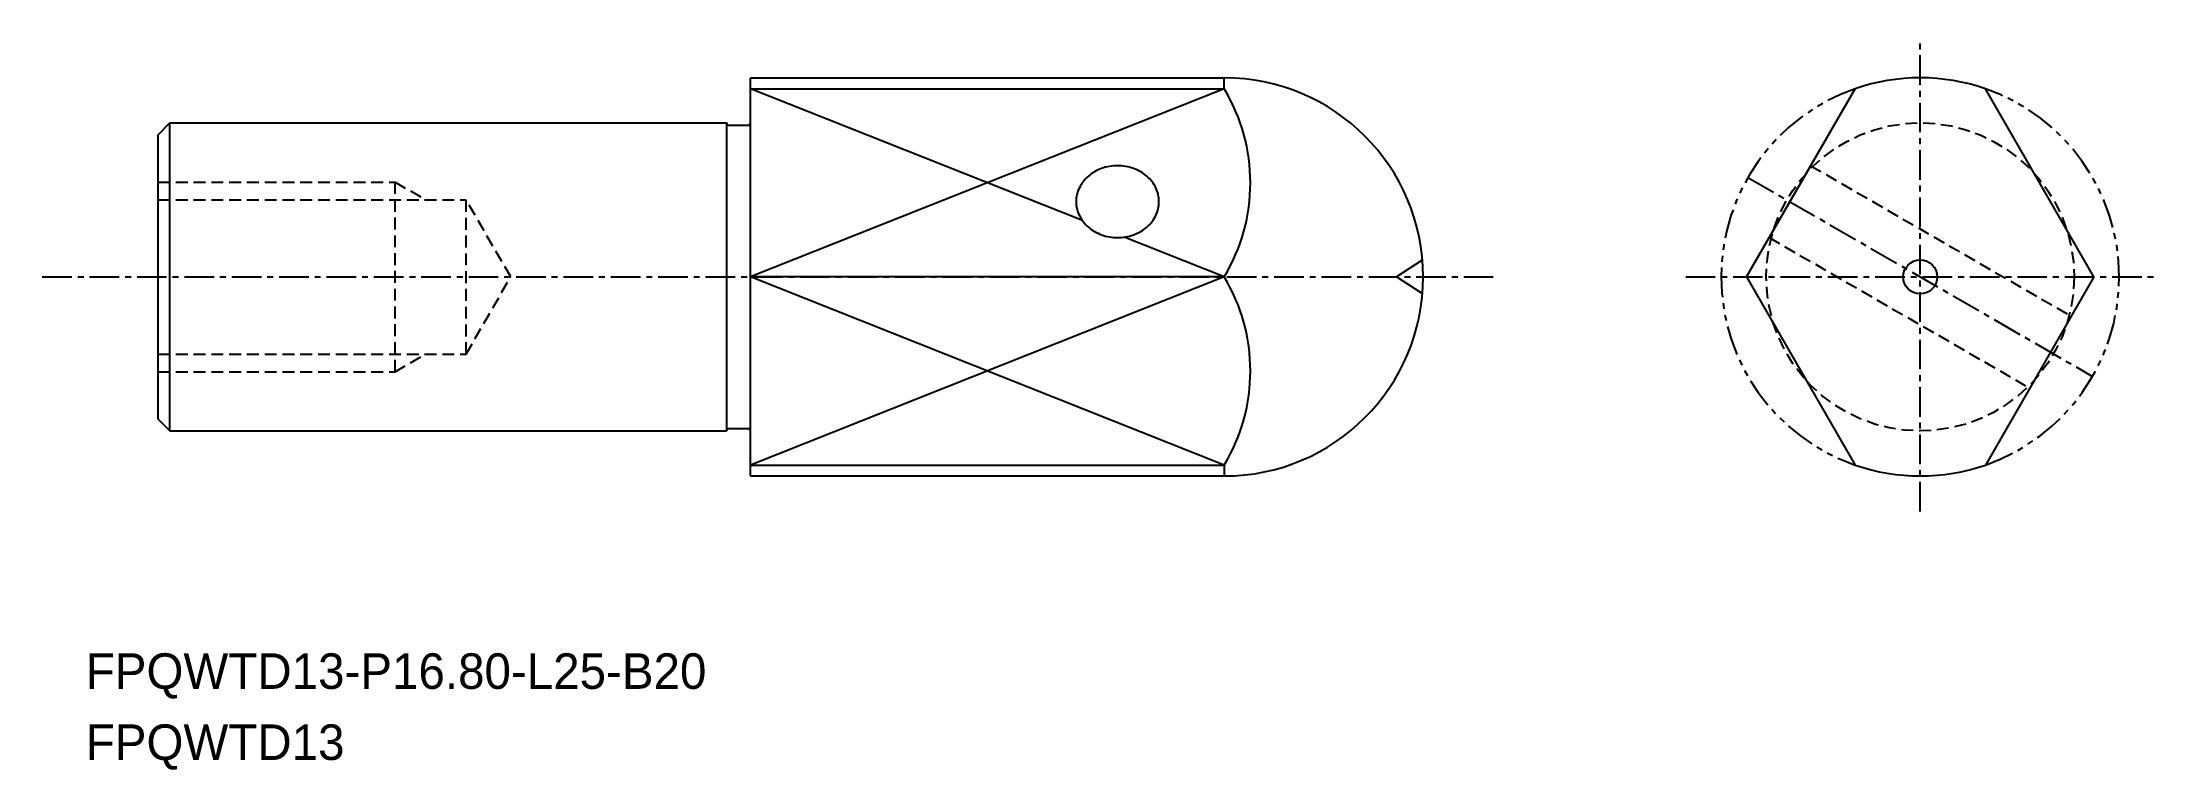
# Model space of a CAD drawing. Extents: x -1880.2 to -1791.1, y -655 to -624.3.
import ezdxf

# ---------------------------------------------------------------- set-up
doc = ezdxf.new("R2010")
doc.units = 0
for name, pattern in [('CENTER', [2, 1.25, -0.25, 0.25, -0.25]), ('DASHED', [0.75, 0.5, -0.25]), ('PHANTOM', [2.5, 1.25, -0.25, 0.25, -0.25, 0.25, -0.25])]:
    doc.linetypes.add(name, pattern=pattern)
doc.layers.get('0').update_dxf_attribs({"linetype": 'CONTINUOUS'})
doc.layers.add('CENTER', color=1, linetype='CENTER')

msp = doc.modelspace()

# ---------------------------------------------------------------- linework, layer by layer
for p, q in [((-1850.357, -627.678), (-1850.357, -625.778)), ((-1850.357, -625.778), (-1830.357, -625.778)), ((-1830.357, -626.241), (-1830.357, -625.778)), ((-1850.357, -626.241), (-1830.357, -626.241)), ((-1875.357, -628.178), (-1874.857, -627.678)), ((-1874.857, -640.678), (-1874.857, -627.678)), ((-1874.857, -627.678), (-1851.357, -627.678)), ((-1851.357, -640.678), (-1851.357, -627.678)), ((-1850.357, -640.678), (-1850.357, -627.678)), ((-1875.357, -640.178), (-1875.357, -628.178)), ((-1851.257, -627.778), (-1850.457, -627.778)), ((-1830.357, -634.178), (-1850.357, -634.178)), ((-1875.357, -640.178), (-1874.857, -640.678)), ((-1874.857, -640.678), (-1851.357, -640.678)), ((-1851.257, -640.578), (-1850.457, -640.578)), ((-1850.357, -642.578), (-1850.357, -640.678)), ((-1850.357, -642.116), (-1830.357, -642.116)), ((-1850.357, -642.578), (-1830.357, -642.578)), ((-1830.357, -642.116), (-1830.357, -642.578))]:
    msp.add_line(p, q)
at = {"color": 3}
for p, q in [((-1830.357, -626.241), (-1850.357, -634.178)), ((-1836.344, -631.803), (-1850.357, -626.241)), ((-1830.357, -634.178), (-1834.585, -632.501)), ((-1822.001, -633.477), (-1823.084, -634.178)), ((-1830.357, -634.178), (-1850.357, -642.116)), ((-1830.357, -642.116), (-1850.357, -634.178)), ((-1822.001, -634.88), (-1823.084, -634.178))]:
    msp.add_line(p, q, dxfattribs=at)
at = {"color": 7, "linetype": 'CONTINUOUS'}
for p, q in [((-1808.309, -634.178), (-1803.727, -626.241)), ((-1793.644, -634.178), (-1798.227, -626.241)), ((-1808.309, -634.178), (-1803.727, -642.116)), ((-1793.644, -634.178), (-1798.227, -642.116))]:
    msp.add_line(p, q, dxfattribs=at)
at = {"color": 3, "linetype": 'DASHED'}
for p, q in [((-1805.601, -629.488), (-1794.602, -635.838)), ((-1875.357, -630.178), (-1865.357, -630.178)), ((-1865.357, -638.178), (-1865.357, -630.178)), ((-1865.357, -630.178), (-1864.072, -630.92)), ((-1875.357, -630.92), (-1862.357, -630.92)), ((-1860.475, -634.178), (-1862.357, -630.92)), ((-1862.357, -637.437), (-1862.357, -630.92)), ((-1807.351, -632.519), (-1796.352, -638.869)), ((-1862.357, -637.437), (-1860.475, -634.178)), ((-1875.357, -637.437), (-1862.357, -637.437)), ((-1865.357, -638.178), (-1864.072, -637.437)), ((-1875.357, -638.178), (-1865.357, -638.178))]:
    msp.add_line(p, q, dxfattribs=at)
msp.add_polyline3d([(-1836.61, -631.003, 0), (-1836.6, -631.078, 0), (-1836.6, -631.152, 0), (-1836.59, -631.226, 0), (-1836.57, -631.299, 0), (-1836.55, -631.372, 0), (-1836.53, -631.443, 0), (-1836.5, -631.514, 0), (-1836.47, -631.583, 0), (-1836.44, -631.651, 0), (-1836.4, -631.718, 0), (-1836.36, -631.783, 0), (-1836.31, -631.845, 0), (-1836.26, -631.906, 0), (-1836.21, -631.965, 0), (-1836.15, -632.021, 0), (-1836.09, -632.075, 0), (-1836.03, -632.126, 0), (-1835.97, -632.175, 0), (-1835.9, -632.221, 0), (-1835.83, -632.264, 0), (-1835.76, -632.303, 0), (-1835.68, -632.34, 0), (-1835.6, -632.373, 0), (-1835.53, -632.404, 0), (-1835.45, -632.43, 0), (-1835.36, -632.454, 0), (-1835.28, -632.474, 0), (-1835.2, -632.49, 0), (-1835.11, -632.503, 0), (-1835.03, -632.512, 0), (-1834.94, -632.517, 0), (-1834.86, -632.519, 0), (-1834.77, -632.517, 0), (-1834.69, -632.512, 0), (-1834.6, -632.503, 0), (-1834.52, -632.49, 0), (-1834.43, -632.474, 0), (-1834.35, -632.454, 0), (-1834.27, -632.43, 0), (-1834.19, -632.404, 0), (-1834.11, -632.373, 0), (-1834.03, -632.34, 0), (-1833.96, -632.303, 0), (-1833.88, -632.264, 0), (-1833.81, -632.221, 0), (-1833.75, -632.175, 0), (-1833.68, -632.126, 0), (-1833.62, -632.075, 0), (-1833.56, -632.021, 0), (-1833.5, -631.965, 0), (-1833.45, -631.906, 0), (-1833.4, -631.845, 0), (-1833.36, -631.783, 0), (-1833.31, -631.718, 0), (-1833.27, -631.651, 0), (-1833.24, -631.583, 0), (-1833.21, -631.514, 0), (-1833.18, -631.443, 0), (-1833.16, -631.372, 0), (-1833.14, -631.299, 0), (-1833.13, -631.226, 0), (-1833.12, -631.152, 0), (-1833.11, -631.078, 0), (-1833.11, -631.003, 0), (-1833.11, -630.929, 0), (-1833.12, -630.855, 0), (-1833.13, -630.781, 0), (-1833.14, -630.708, 0), (-1833.16, -630.635, 0), (-1833.18, -630.563, 0), (-1833.21, -630.493, 0), (-1833.24, -630.423, 0), (-1833.27, -630.355, 0), (-1833.31, -630.289, 0), (-1833.36, -630.224, 0), (-1833.4, -630.161, 0), (-1833.45, -630.101, 0), (-1833.5, -630.042, 0), (-1833.56, -629.986, 0), (-1833.62, -629.932, 0), (-1833.68, -629.88, 0), (-1833.75, -629.832, 0), (-1833.81, -629.786, 0), (-1833.88, -629.743, 0), (-1833.96, -629.704, 0), (-1834.03, -629.667, 0), (-1834.11, -629.633, 0), (-1834.19, -629.603, 0), (-1834.27, -629.576, 0), (-1834.35, -629.553, 0), (-1834.43, -629.533, 0), (-1834.52, -629.517, 0), (-1834.6, -629.504, 0), (-1834.69, -629.495, 0), (-1834.77, -629.49, 0), (-1834.86, -629.488, 0), (-1834.94, -629.49, 0), (-1835.03, -629.495, 0), (-1835.11, -629.504, 0), (-1835.2, -629.517, 0), (-1835.28, -629.533, 0), (-1835.36, -629.553, 0), (-1835.45, -629.576, 0), (-1835.53, -629.603, 0), (-1835.6, -629.633, 0), (-1835.68, -629.667, 0), (-1835.76, -629.704, 0), (-1835.83, -629.743, 0), (-1835.9, -629.786, 0), (-1835.97, -629.832, 0), (-1836.03, -629.88, 0), (-1836.09, -629.932, 0), (-1836.15, -629.986, 0), (-1836.21, -630.042, 0), (-1836.26, -630.101, 0), (-1836.31, -630.161, 0), (-1836.36, -630.224, 0), (-1836.4, -630.289, 0), (-1836.44, -630.355, 0), (-1836.47, -630.423, 0), (-1836.5, -630.493, 0), (-1836.53, -630.563, 0), (-1836.55, -630.635, 0), (-1836.57, -630.708, 0), (-1836.59, -630.781, 0), (-1836.6, -630.855, 0), (-1836.6, -630.929, 0), (-1836.61, -631.003, 0)])
msp.add_circle((-1800.977, -634.178), 6.5, dxfattribs=at)
msp.add_circle((-1800.977, -634.178), 0.72)
for centre, radius, start, end in [((-1830.357, -634.178), 8.4, 270, 90), ((-1836.925, -630.21), 7.674, 328.86041, 31.13959), ((-1851.257, -627.678), 0.1, 180, 270), ((-1850.457, -627.678), 0.1, 270, 0), ((-1836.925, -638.147), 7.674, 328.86041, 31.13959), ((-1851.257, -640.678), 0.1, 90, 180), ((-1850.457, -640.678), 0.1, 0, 90)]:
    msp.add_arc(centre, radius, start, end)
at = {"color": 7, "linetype": 'CONTINUOUS'}
for start, end in [(70.89011, 109.10989), (250.89011, 289.10989)]:
    msp.add_arc((-1800.977, -634.178), 8.4, start, end, dxfattribs=at)
at = {"color": 3, "linetype": 'PHANTOM'}
for start, end in [(109.10989, 250.89011), (289.10989, 70.89011)]:
    msp.add_arc((-1800.977, -634.178), 8.4, start, end, dxfattribs=at)
at = {"color": 7, "linetype": 'CONTINUOUS'}
msp.add_point((-1875.357, -634.178), dxfattribs=at)
at = {"layer": 'CENTER', "color": 1, "linetype": 'CENTER'}
for p, q in [((-1800.977, -644.078), (-1800.977, -624.278)), ((-1880.248, -634.178), (-1818.798, -634.178)), ((-1810.877, -634.178), (-1791.077, -634.178))]:
    msp.add_line(p, q, dxfattribs=at)
at = {"layer": 'CENTER'}
msp.add_line((-1808.251, -629.978), (-1793.702, -638.378), dxfattribs=at)

# ---------------------------------------------------------------- texts
for s, p in [('FPQWTD13-P16.80-L25-B20', (-1878.411, -651.561)), ('FPQWTD13', (-1878.411, -654.561))]:
    msp.add_text(s, height=1.5).set_placement(p)

doc.saveas('drawing.dxf')
